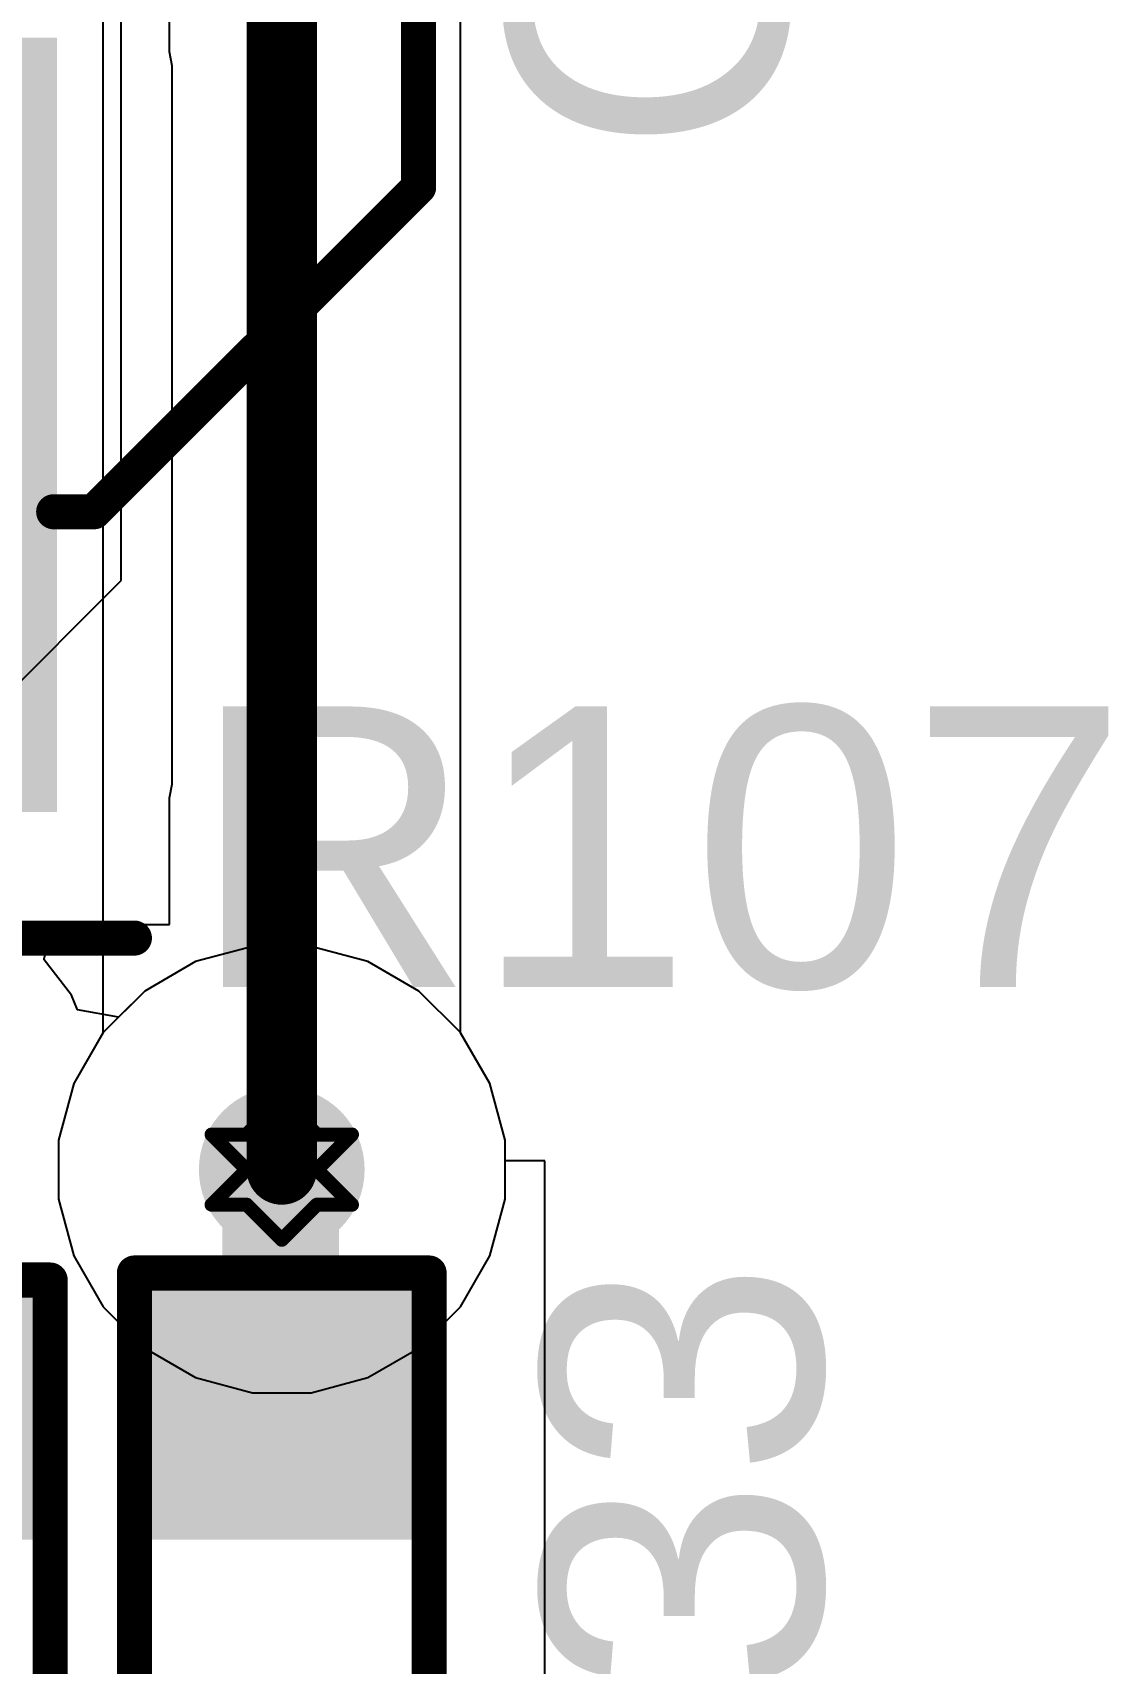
# Model space of a CAD drawing. Header units: inches. Extents: x -3 to 5437, y -3 to 5435.
# Drawn here: x 148.35 to 152.24, y 20.95 to 26.85 of the extents above; entities that cross this region are included whole.
import ezdxf

# ---------------------------------------------------------------- set-up
doc = ezdxf.new("R2010")
doc.units = ezdxf.units.IN
for name, color, linetype in [('Bottom Layer', 5, 'Continuous'), ('Bottom Solder', 6, 'Continuous'), ('Drill Drawing', 1, 'Continuous'), ('GND', 16, 'Continuous'), ('PWR', 76, 'Continuous'), ('Top Layer', 1, 'Continuous'), ('Top Overlay', 2, 'Continuous'), ('Top Paste', 8, 'Continuous'), ('Top Solder', 216, 'Continuous'), ('Via Holes', 16, 'Continuous')]:
    doc.layers.add(name, color=color, linetype=linetype)
doc.styles.add('Arial', font='', dxfattribs={"height": 0.2})
doc.styles.get('Arial').set_extended_font_data('Arial')

# ---------------------------------------------------------------- blocks, each defined once
blk = doc.blocks.new('R___0603_262')
at = {"layer": 'Top Layer'}
for points in [[(-0.381, 0.4445), (-0.381, -0.4445), (-1.143, -0.4445), (-1.143, 0.4445)], [(1.143, 0.4445), (1.143, -0.4445), (0.381, -0.4445), (0.381, 0.4445)]]:
    blk.add_hatch(color=1, dxfattribs=at).paths.add_polyline_path(points)
at = {"layer": 'Top Paste'}
for points in [[(-0.381, 0.4445), (-0.381, -0.4445), (-1.143, -0.4445), (-1.143, 0.4445)], [(1.143, 0.4445), (1.143, -0.4445), (0.381, -0.4445), (0.381, 0.4445)]]:
    blk.add_hatch(color=8, dxfattribs=at).paths.add_polyline_path(points)
at = {"layer": 'Top Solder'}
for points in [[(-0.2794, 0.5461), (-0.2794, -0.5461), (-1.2446, -0.5461), (-1.2446, 0.5461)], [(1.2446, 0.5461), (1.2446, -0.5461), (0.2794, -0.5461), (0.2794, 0.5461)]]:
    blk.add_hatch(color=216, dxfattribs=at).paths.add_polyline_path(points)
at = {"layer": 'Top Overlay'}
for points in [[(-1.2192, -0.5334, 0.127, 0.127, 0), (-1.2192, 0.5334, 0.127, 0.127, 0)], [(1.2192, 0.5334, 0.127, 0.127, 0), (-1.2192, 0.5334, 0.127, 0.127, 0)], [(1.2192, -0.5334, 0.127, 0.127, 0), (1.2192, 0.5334, 0.127, 0.127, 0)], [(1.2192, -0.5334, 0.127, 0.127, 0), (-1.2192, -0.5334, 0.127, 0.127, 0)]]:
    blk.add_lwpolyline(points, format="xyseb", dxfattribs=at)
for points in [[(-1.25095, 0.5334, 0.0635, 0.0635, 1), (-1.18745, 0.5334, 0.0635, 0.0635, 1)], [(-1.25095, 0.5334, 0.0635, 0.0635, 1), (-1.18745, 0.5334, 0.0635, 0.0635, 1)], [(1.18745, 0.5334, 0.0635, 0.0635, 1), (1.25095, 0.5334, 0.0635, 0.0635, 1)], [(1.18745, 0.5334, 0.0635, 0.0635, 1), (1.25095, 0.5334, 0.0635, 0.0635, 1)], [(-1.25095, -0.5334, 0.0635, 0.0635, 1), (-1.18745, -0.5334, 0.0635, 0.0635, 1)], [(-1.25095, -0.5334, 0.0635, 0.0635, 1), (-1.18745, -0.5334, 0.0635, 0.0635, 1)], [(1.18745, -0.5334, 0.0635, 0.0635, 1), (1.25095, -0.5334, 0.0635, 0.0635, 1)], [(1.18745, -0.5334, 0.0635, 0.0635, 1), (1.25095, -0.5334, 0.0635, 0.0635, 1)]]:
    blk.add_lwpolyline(points, format="xyseb", close=True, dxfattribs=at)
blk = doc.blocks.new('RES_0603_308')
at = {"layer": 'Top Layer'}
for points in [[(-0.381, 0.4445), (-0.381, -0.4445), (-1.143, -0.4445), (-1.143, 0.4445)], [(1.143, 0.4445), (1.143, -0.4445), (0.381, -0.4445), (0.381, 0.4445)]]:
    blk.add_hatch(color=1, dxfattribs=at).paths.add_polyline_path(points)
at = {"layer": 'Top Paste'}
for points in [[(-0.381, 0.4445), (-0.381, -0.4445), (-1.143, -0.4445), (-1.143, 0.4445)], [(1.143, 0.4445), (1.143, -0.4445), (0.381, -0.4445), (0.381, 0.4445)]]:
    blk.add_hatch(color=8, dxfattribs=at).paths.add_polyline_path(points)
at = {"layer": 'Top Solder'}
for points in [[(-0.2794, 0.5461), (-0.2794, -0.5461), (-1.2446, -0.5461), (-1.2446, 0.5461)], [(1.2446, 0.5461), (1.2446, -0.5461), (0.2794, -0.5461), (0.2794, 0.5461)]]:
    blk.add_hatch(color=216, dxfattribs=at).paths.add_polyline_path(points)
at = {"layer": 'Top Overlay'}
for points in [[(-1.2446, -0.5334, 0.127, 0.127, 0), (-1.2446, 0.5334, 0.127, 0.127, 0)], [(1.2446, 0.5334, 0.127, 0.127, 0), (-1.2446, 0.5334, 0.127, 0.127, 0)], [(1.2446, -0.5334, 0.127, 0.127, 0), (1.2446, 0.5334, 0.127, 0.127, 0)], [(1.2446, -0.5334, 0.127, 0.127, 0), (-1.2446, -0.5334, 0.127, 0.127, 0)]]:
    blk.add_lwpolyline(points, format="xyseb", dxfattribs=at)
for points in [[(-1.27635, 0.5334, 0.0635, 0.0635, 1), (-1.21285, 0.5334, 0.0635, 0.0635, 1)], [(-1.27635, 0.5334, 0.0635, 0.0635, 1), (-1.21285, 0.5334, 0.0635, 0.0635, 1)], [(1.21285, 0.5334, 0.0635, 0.0635, 1), (1.27635, 0.5334, 0.0635, 0.0635, 1)], [(1.21285, 0.5334, 0.0635, 0.0635, 1), (1.27635, 0.5334, 0.0635, 0.0635, 1)], [(-1.27635, -0.5334, 0.0635, 0.0635, 1), (-1.21285, -0.5334, 0.0635, 0.0635, 1)], [(-1.27635, -0.5334, 0.0635, 0.0635, 1), (-1.21285, -0.5334, 0.0635, 0.0635, 1)], [(1.21285, -0.5334, 0.0635, 0.0635, 1), (1.27635, -0.5334, 0.0635, 0.0635, 1)], [(1.21285, -0.5334, 0.0635, 0.0635, 1), (1.27635, -0.5334, 0.0635, 0.0635, 1)]]:
    blk.add_lwpolyline(points, format="xyseb", close=True, dxfattribs=at)
blk = doc.blocks.new('RVT1E100M0405__475')
at = {"layer": 'Top Solder'}
blk.add_hatch(color=216, dxfattribs=at).paths.add_polyline_path([(-3.2016, 0.9016), (-0.3984, 0.9016), (-0.3984, -0.9016), (-3.2016, -0.9016)])
at = {"layer": 'Top Overlay'}
for points in [[(-2.1463, -0.889, 0.0635, 0.0635, 1), (-2.0828, -0.889, 0.0635, 0.0635, 1)], [(-2.1463, -1.0351, 0.0635, 0.0635, 1), (-2.0828, -1.0351, 0.0635, 0.0635, 1)], [(-2.1463, -1.0351, 0.0635, 0.0635, 1), (-2.0828, -1.0351, 0.0635, 0.0635, 1)], [(-0.9715, -2.2098, 0.0635, 0.0635, 1), (-0.908, -2.2098, 0.0635, 0.0635, 1)], [(-0.9715, -2.2098, 0.0635, 0.0635, 1), (-0.908, -2.2098, 0.0635, 0.0635, 1)]]:
    blk.add_lwpolyline(points, format="xyseb", close=True, dxfattribs=at)
for points in [[(-2.1145, -0.889, 0.127, 0.127, 0), (-2.1145, -1.0351, 0.127, 0.127, 0)], [(-2.1145, -1.0351, 0.127, 0.127, 0), (-0.9398, -2.2098, 0.127, 0.127, 0)], [(-0.9398, -2.2098, 0.127, 0.127, 0), (2.159, -2.2098, 0.127, 0.127, 0)]]:
    blk.add_lwpolyline(points, format="xyseb", dxfattribs=at)

msp = doc.modelspace()

# ---------------------------------------------------------------- hatches: boundary and pattern name
at = {"layer": 'Bottom Layer'}
h = msp.add_hatch(color=5, dxfattribs=at)
edge = h.paths.add_edge_path()
edge.add_arc((149.247, 22.7339), 0.3, 0, 360)
at = {"layer": 'Bottom Solder'}
h = msp.add_hatch(color=6, dxfattribs=at)
edge = h.paths.add_edge_path()
edge.add_arc((149.247, 22.7339), 0.15, 0, 360)
at = {"layer": 'GND'}
h = msp.add_hatch(color=16, dxfattribs=at)
edge = h.paths.add_edge_path()
edge.add_arc((149.247, 22.7339), 0.3, 0, 360)
at = {"layer": 'PWR'}
h = msp.add_hatch(color=76, dxfattribs=at)
edge = h.paths.add_edge_path()
edge.add_arc((149.247, 22.7339), 0.3, 0, 360)
at = {"layer": 'Top Layer'}
h = msp.add_hatch(color=1, dxfattribs=at)
edge = h.paths.add_edge_path()
edge.add_arc((149.247, 22.7339), 0.3, 0, 360)
msp.add_hatch(color=1, dxfattribs=at).paths.add_polyline_path([(149.0316, 21.4961), (149.4544, 21.4961), (149.4544, 22.7339), (149.0316, 22.7339)])
at = {"layer": 'Top Solder'}
h = msp.add_hatch(color=216, dxfattribs=at)
edge = h.paths.add_edge_path()
edge.add_arc((149.247, 22.7339), 0.15, 0, 360)
at = {"layer": 'Via Holes'}
h = msp.add_hatch(color=7, dxfattribs=at)
edge = h.paths.add_edge_path()
edge.add_arc((149.247, 22.7339), 0.15, 0, 360)

# ---------------------------------------------------------------- linework, layer by layer
at = {"layer": 'Bottom Layer'}
for p, q in [((149.8945, 23.2285), (149.8945, 47.6765)), ((148.5996, 47.4084), (148.5996, 23.2285)), ((148.5996, 23.2285), (148.4941, 23.0458)), ((150, 23.0458), (149.8945, 23.2285)), ((148.4941, 23.0458), (148.439, 22.8402)), ((150.055, 22.8402), (150, 23.0458)), ((148.439, 22.8402), (148.439, 22.6275)), ((150.055, 22.6275), (150.055, 22.8402)), ((148.439, 22.6275), (148.4941, 22.422)), ((150, 22.422), (150.055, 22.6275)), ((148.4941, 22.422), (148.6005, 22.2378)), ((149.8936, 22.2378), (150, 22.422)), ((148.6005, 22.2378), (148.7509, 22.0873)), ((149.7432, 22.0873), (149.8936, 22.2378)), ((148.7509, 22.0873), (148.9352, 21.9809)), ((149.5589, 21.9809), (149.7432, 22.0873)), ((148.9352, 21.9809), (149.1407, 21.9259)), ((149.3534, 21.9259), (149.5589, 21.9809)), ((149.1407, 21.9259), (149.3534, 21.9259))]:
    msp.add_line(p, q, dxfattribs=at)
msp.add_lwpolyline([(149.247, 22.7339, 0.254, 0.254, 0), (149.247, 47.6765, 0.254, 0.254, 0)], format="xyseb", dxfattribs=at)
msp.add_lwpolyline([(149.1835, 22.7339, 0.127, 0.127, 1), (149.3105, 22.7339, 0.127, 0.127, 1)], format="xyseb", close=True, dxfattribs=at)
at = {"layer": 'Drill Drawing'}
for points in [[(149.12, 22.8609, 0.0508, 0.0508, 0), (149.247, 22.9879, 0.0508, 0.0508, 0)], [(149.247, 22.9879, 0.0508, 0.0508, 0), (149.374, 22.8609, 0.0508, 0.0508, 0)], [(148.993, 22.8609, 0.0508, 0.0508, 0), (149.12, 22.7339, 0.0508, 0.0508, 0)], [(148.993, 22.8609, 0.0508, 0.0508, 0), (149.12, 22.8609, 0.0508, 0.0508, 0)], [(149.374, 22.8609, 0.0508, 0.0508, 0), (149.501, 22.8609, 0.0508, 0.0508, 0)], [(149.374, 22.7339, 0.0508, 0.0508, 0), (149.501, 22.8609, 0.0508, 0.0508, 0)], [(148.993, 22.6069, 0.0508, 0.0508, 0), (149.12, 22.7339, 0.0508, 0.0508, 0)], [(149.374, 22.7339, 0.0508, 0.0508, 0), (149.501, 22.6069, 0.0508, 0.0508, 0)], [(148.993, 22.6069, 0.0508, 0.0508, 0), (149.12, 22.6069, 0.0508, 0.0508, 0)], [(149.12, 22.6069, 0.0508, 0.0508, 0), (149.247, 22.4799, 0.0508, 0.0508, 0)], [(149.247, 22.4799, 0.0508, 0.0508, 0), (149.374, 22.6069, 0.0508, 0.0508, 0)], [(149.374, 22.6069, 0.0508, 0.0508, 0), (149.501, 22.6069, 0.0508, 0.0508, 0)]]:
    msp.add_lwpolyline(points, format="xyseb", dxfattribs=at)
for points in [[(149.2343, 22.9879, 0.0254, 0.0254, 1), (149.2597, 22.9879, 0.0254, 0.0254, 1)], [(149.2343, 22.9879, 0.0254, 0.0254, 1), (149.2597, 22.9879, 0.0254, 0.0254, 1)], [(148.9803, 22.8609, 0.0254, 0.0254, 1), (149.0057, 22.8609, 0.0254, 0.0254, 1)], [(148.9803, 22.8609, 0.0254, 0.0254, 1), (149.0057, 22.8609, 0.0254, 0.0254, 1)], [(149.1073, 22.8609, 0.0254, 0.0254, 1), (149.1327, 22.8609, 0.0254, 0.0254, 1)], [(149.1073, 22.8609, 0.0254, 0.0254, 1), (149.1327, 22.8609, 0.0254, 0.0254, 1)], [(149.3613, 22.8609, 0.0254, 0.0254, 1), (149.3867, 22.8609, 0.0254, 0.0254, 1)], [(149.3613, 22.8609, 0.0254, 0.0254, 1), (149.3867, 22.8609, 0.0254, 0.0254, 1)], [(149.4883, 22.8609, 0.0254, 0.0254, 1), (149.5137, 22.8609, 0.0254, 0.0254, 1)], [(149.4883, 22.8609, 0.0254, 0.0254, 1), (149.5137, 22.8609, 0.0254, 0.0254, 1)], [(149.1073, 22.7339, 0.0254, 0.0254, 1), (149.1327, 22.7339, 0.0254, 0.0254, 1)], [(149.1073, 22.7339, 0.0254, 0.0254, 1), (149.1327, 22.7339, 0.0254, 0.0254, 1)], [(149.3613, 22.7339, 0.0254, 0.0254, 1), (149.3867, 22.7339, 0.0254, 0.0254, 1)], [(149.3613, 22.7339, 0.0254, 0.0254, 1), (149.3867, 22.7339, 0.0254, 0.0254, 1)], [(148.9803, 22.6069, 0.0254, 0.0254, 1), (149.0057, 22.6069, 0.0254, 0.0254, 1)], [(148.9803, 22.6069, 0.0254, 0.0254, 1), (149.0057, 22.6069, 0.0254, 0.0254, 1)], [(149.1073, 22.6069, 0.0254, 0.0254, 1), (149.1327, 22.6069, 0.0254, 0.0254, 1)], [(149.1073, 22.6069, 0.0254, 0.0254, 1), (149.1327, 22.6069, 0.0254, 0.0254, 1)], [(149.3613, 22.6069, 0.0254, 0.0254, 1), (149.3867, 22.6069, 0.0254, 0.0254, 1)], [(149.3613, 22.6069, 0.0254, 0.0254, 1), (149.3867, 22.6069, 0.0254, 0.0254, 1)], [(149.4883, 22.6069, 0.0254, 0.0254, 1), (149.5137, 22.6069, 0.0254, 0.0254, 1)], [(149.4883, 22.6069, 0.0254, 0.0254, 1), (149.5137, 22.6069, 0.0254, 0.0254, 1)], [(149.2343, 22.4799, 0.0254, 0.0254, 1), (149.2597, 22.4799, 0.0254, 0.0254, 1)], [(149.2343, 22.4799, 0.0254, 0.0254, 1), (149.2597, 22.4799, 0.0254, 0.0254, 1)]]:
    msp.add_lwpolyline(points, format="xyseb", close=True, dxfattribs=at)
at = {"layer": 'GND'}
for p, q in [((149.1407, 23.5419), (148.9352, 23.4868)), ((149.3534, 23.5419), (149.1407, 23.5419)), ((149.5589, 23.4868), (149.3534, 23.5419)), ((148.9352, 23.4868), (148.7509, 23.3804)), ((149.7432, 23.3804), (149.5589, 23.4868)), ((148.7509, 23.3804), (148.6005, 23.23)), ((149.8936, 23.23), (149.7432, 23.3804)), ((148.6005, 23.23), (148.4941, 23.0458)), ((150, 23.0458), (149.8936, 23.23)), ((148.4941, 23.0458), (148.439, 22.8402)), ((150.055, 22.8402), (150, 23.0458)), ((148.439, 22.8402), (148.439, 22.6275)), ((150.055, 22.6275), (150.055, 22.8402)), ((148.439, 22.6275), (148.4941, 22.422)), ((150, 22.422), (150.055, 22.6275)), ((148.4941, 22.422), (148.6005, 22.2378)), ((149.8936, 22.2378), (150, 22.422)), ((148.6005, 22.2378), (148.7509, 22.0873)), ((149.7432, 22.0873), (149.8936, 22.2378)), ((148.7509, 22.0873), (148.9352, 21.9809)), ((149.5589, 21.9809), (149.7432, 22.0873)), ((148.9352, 21.9809), (149.1407, 21.9259)), ((149.3534, 21.9259), (149.5589, 21.9809)), ((149.1407, 21.9259), (149.3534, 21.9259))]:
    msp.add_line(p, q, dxfattribs=at)
at = {"layer": 'PWR'}
for p, q in [((148.6662, 24.8666), (148.6662, 33.9705)), ((147.1422, 23.3426), (148.6662, 24.8666)), ((149.1407, 23.5419), (148.9352, 23.4868)), ((149.3534, 23.5419), (149.1407, 23.5419)), ((149.5589, 23.4868), (149.3534, 23.5419)), ((148.9352, 23.4868), (148.7509, 23.3804)), ((149.7432, 23.3804), (149.5589, 23.4868)), ((148.7509, 23.3804), (148.6005, 23.23)), ((149.8936, 23.23), (149.7432, 23.3804)), ((148.6005, 23.23), (148.4941, 23.0458)), ((150, 23.0458), (149.8936, 23.23)), ((148.4941, 23.0458), (148.439, 22.8402)), ((150.055, 22.8402), (150, 23.0458)), ((148.439, 22.8402), (148.439, 22.6275)), ((150.055, 22.6275), (150.055, 22.8402)), ((148.439, 22.6275), (148.4941, 22.422)), ((150, 22.422), (150.055, 22.6275)), ((148.4941, 22.422), (148.6005, 22.2378)), ((149.8936, 22.2378), (150, 22.422)), ((148.6005, 22.2378), (148.7509, 22.0873)), ((149.7432, 22.0873), (149.8936, 22.2378)), ((148.7509, 22.0873), (148.9352, 21.9809)), ((149.5589, 21.9809), (149.7432, 22.0873)), ((148.9352, 21.9809), (149.1407, 21.9259)), ((149.3534, 21.9259), (149.5589, 21.9809)), ((149.1407, 21.9259), (149.3534, 21.9259))]:
    msp.add_line(p, q, dxfattribs=at)
at = {"layer": 'Top Layer'}
for p, q in [((148.8405, 26.7797), (148.8405, 27.2377)), ((148.8505, 26.7297), (148.8405, 26.7797)), ((148.8505, 24.1297), (148.8505, 26.7297)), ((148.8405, 24.0796), (148.8505, 24.1297)), ((148.8405, 23.6217), (148.8405, 24.0796)), ((148.4012, 23.5553), (148.443, 23.6217)), ((148.443, 23.6217), (148.8405, 23.6217)), ((148.3874, 23.4985), (148.4012, 23.5553)), ((148.3876, 23.4932), (148.3874, 23.4985)), ((149.1407, 23.5419), (148.9352, 23.4868)), ((149.3534, 23.5419), (149.1407, 23.5419)), ((149.5589, 23.4868), (149.3534, 23.5419)), ((148.4856, 23.3655), (148.3876, 23.4932)), ((148.9352, 23.4868), (148.7509, 23.3804)), ((149.7432, 23.3804), (149.5589, 23.4868)), ((148.7509, 23.3804), (148.6561, 23.2857)), ((149.8936, 23.23), (149.7432, 23.3804)), ((148.5076, 23.3124), (148.4856, 23.3655)), ((148.6561, 23.2857), (148.5076, 23.3124)), ((150, 23.0458), (149.8936, 23.23)), ((150.055, 22.8402), (150, 23.0458)), ((150.055, 22.7661), (150.055, 22.8402)), ((150.1995, 22.7661), (150.055, 22.7661)), ((150.1995, 20.9881), (150.1995, 22.7661)), ((150.1995, 19.4641), (150.1995, 20.9881))]:
    msp.add_line(p, q, dxfattribs=at)
at = {"layer": 'Top Overlay'}
msp.add_lwpolyline([(148.1548, 23.5721, 0.127, 0.127, 0), (148.7136, 23.5721, 0.127, 0.127, 0)], format="xyseb", dxfattribs=at)
msp.add_lwpolyline([(148.6819, 23.5721, 0.0635, 0.0635, 1), (148.7454, 23.5721, 0.0635, 0.0635, 1)], format="xyseb", close=True, dxfattribs=at)

# ---------------------------------------------------------------- block references
for name, p, rotation in [('RVT1E100M0405__475', (147.5325, 27.2297), 90), ('R___0603_262', (147.8754, 21.1151), 270), ('RES_0603_308', (149.247, 21.1151), 270)]:
    msp.add_blockref(name, p, dxfattribs=dict(rotation=rotation))

# ---------------------------------------------------------------- texts
at = {"layer": 'Top Overlay', "style": 'Arial'}
for s, p in [('C43', (151.0757, 26.4088)), ('R33', (151.2027, 19.8048))]:
    msp.add_text(s, height=1.016, rotation=90, dxfattribs=at).set_placement(p)
msp.add_text('R107', height=1.016, dxfattribs=at).set_placement((148.9174, 23.3944))

doc.saveas('drawing.dxf')
